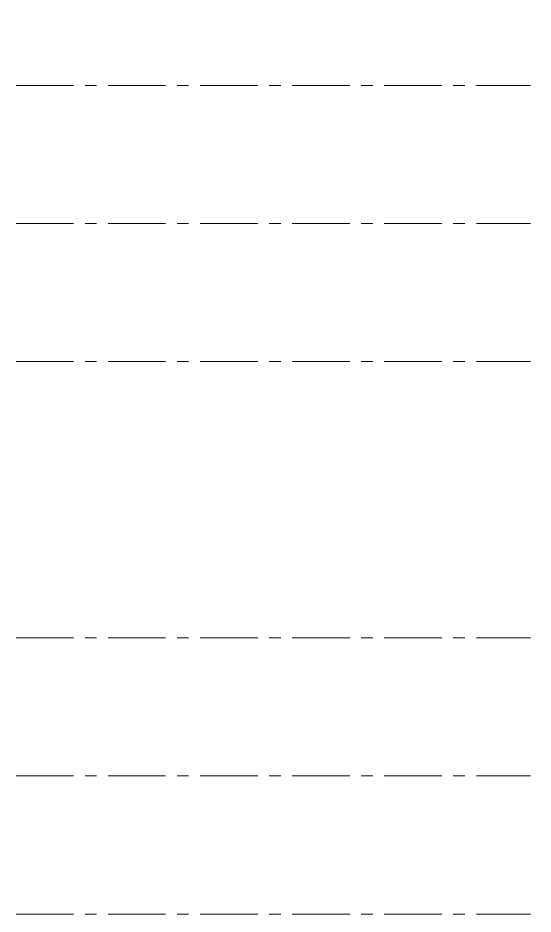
# Model space of a CAD drawing. Header units: millimetres. Extents: x -13407 to 8063098, y -2635 to 109271.
# Drawn here: x 59478 to 70669, y 57395 to 76860 of the extents above; entities that cross this region are included whole.
import ezdxf

# ---------------------------------------------------------------- set-up
doc = ezdxf.new("R2010")
doc.units = ezdxf.units.MM
doc.linetypes.add('CENTER', pattern=[2, 1.25, -0.25, 0.25, -0.25])
doc.layers.add('АР_Оси', color=193, linetype='Continuous', lineweight=9)

msp = doc.modelspace()

# ---------------------------------------------------------------- linework, layer by layer
at = {"layer": 'АР_Оси', "color": 253, "linetype": 'CENTER', "ltscale": 1000}
for p, q in [((-12563.8, 75395), (70614.6, 75395)), ((-12563.8, 72395), (70614.6, 72395)), ((-12563.8, 69395), (70614.6, 69395)), ((-12563.8, 69395), (70614.6, 69395)), ((-12563.8, 63395), (70614.6, 63395)), ((-12563.8, 60395), (70614.6, 60395)), ((-12563.8, 57395), (70614.6, 57395))]:
    msp.add_line(p, q, dxfattribs=at)

doc.saveas('drawing.dxf')
